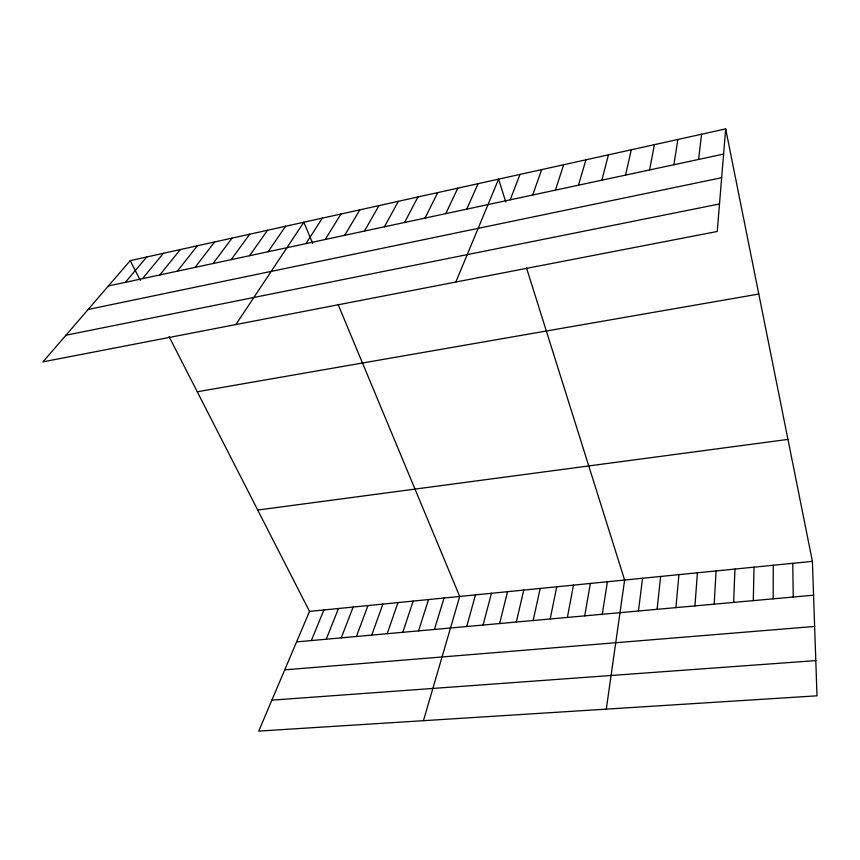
<?xml version="1.0" encoding="UTF-8"?>
<svg xmlns="http://www.w3.org/2000/svg" width="860" height="860" viewBox="0 0 860 860"><rect width="100%" height="100%" fill="white"/><g stroke="black" fill="none" stroke-linecap="round" stroke-linejoin="round"><path stroke-width="1.29" d="M773.162 598.829L773.269 565.246M753.295 600.624L754.005 567.159M733.634 602.398L734.945 569.062M714.187 604.161L716.079 570.933M694.945 605.902L697.417 572.792M725.668 128.903L717.24 231.48L43 361.856L130.225 260.634L725.668 128.903L812.41 561.354L817 695.815L258.742 731.097L309.525 611.395L169.033 336.539M675.906 607.622L678.938 574.63M657.072 609.321L660.652 576.447M698.578 159.444L701.609 134.225M638.442 611.009L642.549 578.253M606.3 709.134L624.629 580.038L526.524 267.965M673.896 164.733L677.863 139.481M602.279 614.276L607.407 581.747M584.736 615.857L590.358 583.446M567.374 617.426L573.47 585.122M649.558 169.947L654.428 144.663M550.174 618.974L556.753 586.789M533.157 620.522L540.188 588.433M625.542 175.096L631.294 149.78M516.301 622.038L523.783 590.067M499.606 623.554L507.54 591.691M601.85 180.181L608.461 154.832M483.083 625.037L491.436 593.292M466.711 626.521L475.494 594.873M423.453 720.691L459.702 596.442L338.087 304.429M578.479 185.19L585.918 159.82M434.44 629.434L444.05 598.001M418.54 630.875L428.549 599.549M555.409 190.135L563.676 164.744M402.792 632.293L413.187 601.075M387.183 633.712L397.976 602.591M532.652 195.016L541.703 169.603M371.735 635.099L382.894 604.086M356.416 636.486L367.951 605.58M510.184 199.832L520.01 174.397M341.248 637.862L353.148 607.053M326.219 639.216L338.474 608.514M311.331 640.56L323.93 609.955M455.821 282.026L498.596 179.138L505.755 201.906M466.776 209.141L478.063 183.685M445.792 213.635L457.778 188.168M425.077 218.075L437.729 192.608M404.608 222.471L417.917 196.983M384.398 226.803L398.352 201.315M364.425 231.082L379.002 205.594M344.699 235.307L359.888 209.819M325.209 239.488L340.99 214M305.956 243.617L322.317 218.139M235.876 324.553L303.849 222.224L312.675 243.401M268.126 251.733L285.595 226.255M249.54 255.71L267.546 230.254M231.179 259.645L249.712 234.2M213.022 263.547L232.06 238.102M195.08 267.385L214.624 241.961M177.343 271.19L197.37 245.777M159.809 274.953L180.299 249.55M142.47 278.672L163.432 253.281M125.334 282.338L146.737 256.979M108.381 285.971L723.604 154.08M88.139 309.471L721.658 177.708M65.951 335.217L719.497 203.96M197.262 391.773L758.789 294.034M257.731 510.055L787.943 439.406M309.525 611.395L812.41 561.354M296.582 641.893L813.56 595.184M284.724 669.854L814.635 626.446M271.868 700.147L815.796 660.609M130.225 260.634L140.277 280.296M792.737 563.311L793.253 597.012"/></g></svg>
